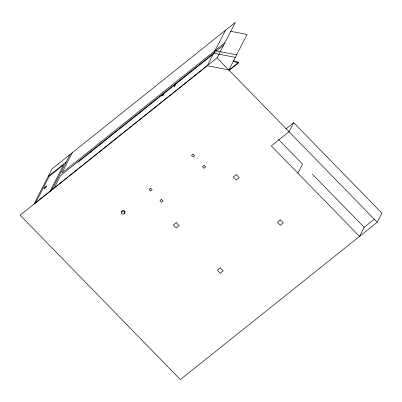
<?xml version="1.0" encoding="UTF-8"?>
<svg xmlns="http://www.w3.org/2000/svg" width="402" height="402" viewBox="0 0 402 402"><rect width="100%" height="100%" fill="white"/><g stroke="black" fill="none" stroke-linecap="round" stroke-linejoin="round"><path stroke-width="0.6" d="M35.552 202.945L49.26 176.277L63.611 164.805L49.908 191.478M51.778 189.98L69.998 154.529M54.079 188.141L60.526 175.604L223.547 45.32M72.3 152.685L61.838 173.051L224.859 42.768M90.932 152.222L91.259 151.584M108.651 138.062L108.977 137.424M162.418 95.993L163.679 94.083M164.006 93.445L162.629 95.676M175.232 84.475L174.247 86.39L174.639 86.078M174.508 86.329L175.297 84.802L174.9 85.113M217.105 57.858L235.326 22.406L52.079 168.845L33.858 204.296L207.261 65.727L225.482 30.276M229.12 70.385L238.416 62.953L238.743 62.315L233.401 60.596M377.242 222.251L216.99 57.843L20.1 215.186L180.352 379.594L377.242 222.251L381.9 213.186L293.686 122.685L289.028 131.75L271.305 145.911L359.524 236.411L364.182 227.346L374.237 219.311M297.872 173.161L302.53 164.101L278.576 139.524M48.19 176.418L66.109 162.096M77.772 162.363L213.231 54.109M228.979 70.119L238.743 62.315M286.023 128.811L293.686 122.685M230.281 31.205L247.074 34.461L228.854 69.918L207.261 65.727M216.216 50.868L236.612 54.828M213.703 53.19L235.301 57.38M233.075 61.24L238.416 62.953M312.404 174.232L364.182 227.346M121.796 212.201A1.714 1.477 27.2 0 1 122.977 210.472A1.714 1.477 27.2 0 1 125.017 211.774A1.714 1.477 27.2 0 1 123.831 213.502M150.594 188.131L149.021 189.392L150.584 191L152.162 189.739L150.594 188.131M193.121 154.147L191.548 155.403L193.116 157.011L194.689 155.755L193.121 154.147M161.564 199.387L159.986 200.643L161.554 202.251L163.132 200.99L161.564 199.387M204.09 165.398L202.518 166.659L204.08 168.267L205.658 167.006L204.09 165.398M176.222 222.638L173.267 224.999L176.207 228.014L179.161 225.653L176.222 222.638M236.275 174.649L233.321 177.011L236.26 180.026L239.21 177.664L236.275 174.649M220.291 267.853L217.336 270.209L220.276 273.224L223.231 270.863L220.291 267.853M280.345 219.859L277.39 222.221L280.325 225.236L283.279 222.874L280.345 219.859M121.63 213.226A1.714 1.477 27.2 0 0 124.514 213.547A1.714 1.477 27.2 0 0 123.082 211.105A1.714 1.477 27.2 0 0 121.63 213.226M44.617 188.317A1.854 0.337 -44.3 0 0 46.707 186.046A1.854 0.337 -44.3 0 0 44.758 187.387A1.854 0.337 -44.3 0 0 44.617 188.317"/></g></svg>
